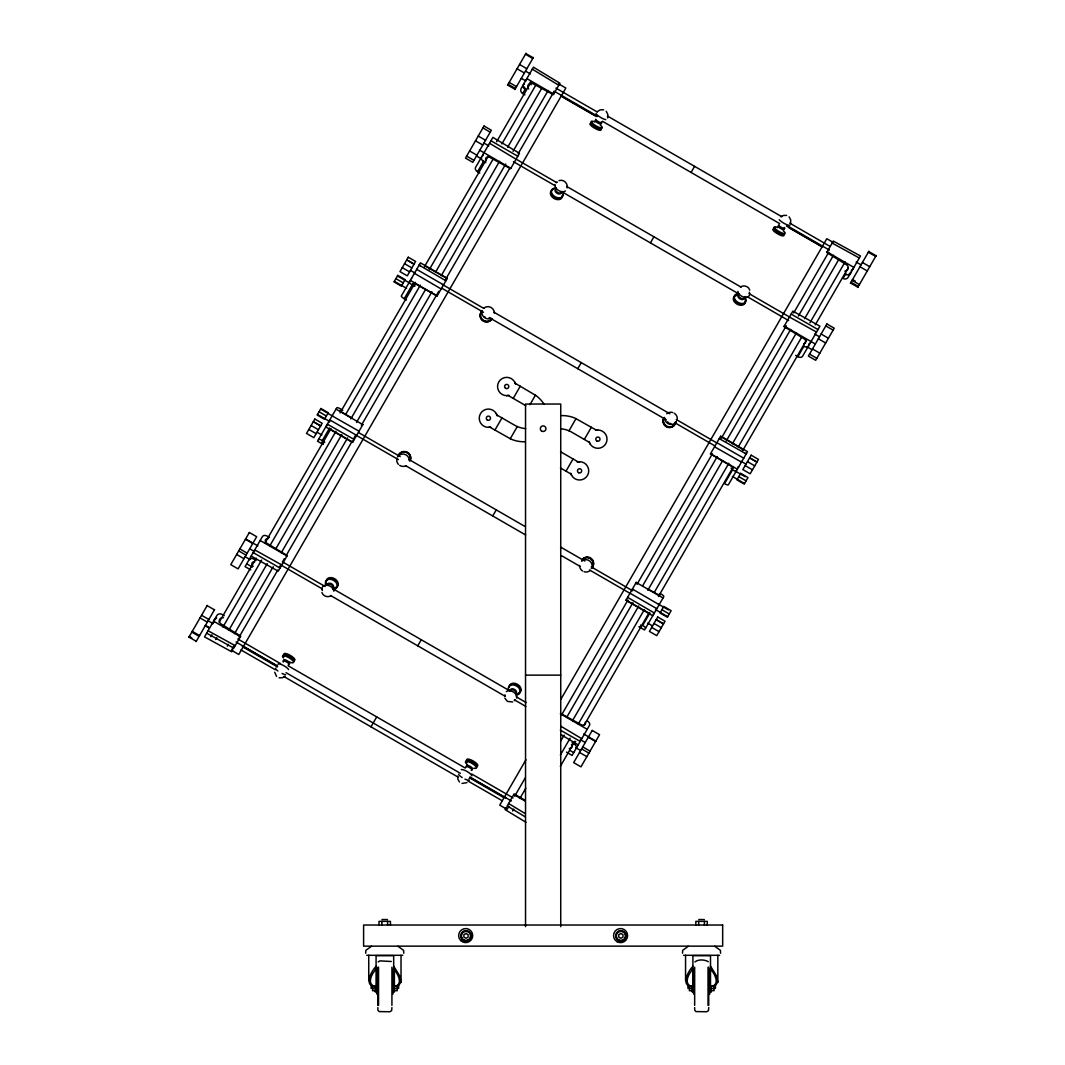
<?xml version="1.0" encoding="UTF-8"?>
<svg xmlns="http://www.w3.org/2000/svg" width="1065" height="1065" viewBox="0 0 1065 1065"><rect width="100%" height="100%" fill="white"/><g stroke="black" fill="none" stroke-linecap="round" stroke-linejoin="round"><path stroke-width="1.5" d="M457.684 776.185L457.83 779.034L459.454 782.003M567.099 187.919C568.231 183.42 563.491 178.933 559.058 180.611M276.967 667.023L277.246 665.758M607.662 117.949L607.796 114.301L606.185 111.266M790.576 223.557L790.723 219.896L789.098 216.861M401.026 955.305L401.026 982.143L398.403 985.644L393.677 986.856L393.677 955.664L376.078 955.664L376.078 986.869C363.298 986.47 370.94 971.48 376.078 966.341M717.837 955.305L717.837 982.143L715.214 985.644L710.501 986.856L710.501 955.664L692.902 955.664L692.902 986.869C680.109 986.47 687.764 971.48 692.902 966.341M403.768 953.255L403.595 950.353L397.99 946.292M720.579 953.255L720.419 950.353L714.815 946.292M188.771 637.416L207.289 605.346M507.512 85.333L526.03 53.25M196.08 641.636L214.597 609.566M514.834 89.553L533.352 57.47M318.462 439.539A3.874 1.105 30 0 1 322.362 440.524L329.591 427.997M406.471 300.011L404.234 298.719L413.034 283.476M479.796 173.009L477.559 171.718L483.683 161.095M524.925 94.838L522.689 93.547L525.684 88.355M210.843 636.71L211.935 634.833M219.164 622.306L256.212 558.14M264.865 543.15L330.962 428.663M340.068 412.901L415.457 282.318M424.429 266.769L488.436 155.916M496.583 141.805L531.169 81.899M215.729 639.533L216.807 637.655M222.944 627.032L261.631 560.03M269.738 545.972L335.981 431.245M345.766 414.285L420.329 285.14M429.315 269.591L493.321 158.725M501.868 143.921L536.041 84.721M228.735 630.374L267.248 563.665M275.555 549.274L341.772 434.587M350.838 418.878L425.507 289.56M435.465 272.307L499.538 161.321M507.659 147.263L541.845 88.062M227.311 646.215L228.389 644.338M234.526 633.715L273.212 566.713M281.32 552.655L347.563 437.928M356.522 422.406L431.911 291.823M441.256 275.649L505.715 164.01M513.037 151.31L548.155 90.498M234.194 645.563L231.478 650.262L238.8 654.482L565.835 88.036L558.513 83.816M239.066 637.136L277.792 570.055M279.429 567.219L281.067 564.383M282.704 561.548L284.342 558.712M285.979 555.877L352.329 440.937M353.966 438.101L355.603 435.265M361.341 425.348L438.727 291.304M445.316 279.895L509.895 168.03M518.109 153.813L553.88 91.843M232.836 649.783L231.691 651.78L204.533 636.87L216.781 615.65A3.874 3.714 30 0 1 221.986 614.372L224.222 615.663M362.912 424.482L352.568 442.414L325.744 426.932M494.919 430.114L501.961 417.919M513.223 398.403L520.266 386.209M510.241 438.767L517.297 426.546M529.944 404.66L535.429 395.155M370.993 726.836L376.73 716.905M417.76 645.843L421.274 639.759M492.736 515.966L496.25 509.895M577.763 368.703L581.277 362.632M650.409 242.873L653.923 236.789M691.079 172.437L694.593 166.366M568.976 430.819L576.032 418.598M566.008 471.156L573.05 458.962M584.312 439.446L591.355 427.251M525.977 759.731L499.751 805.153L507.073 809.373L508.857 806.272M560.802 699.412L826.786 238.706L832.883 242.221M506.434 807.243L505.063 809.613L525.977 822.3M636.284 582.315L625.94 600.247L652.765 615.743M514.648 796.247L525.311 777.783M561.561 714.988L627.924 600.048M636.99 584.339L712.392 453.757M721.364 438.208L786.303 325.73M793.691 312.924L828.703 252.299M512.651 810.971L513.743 809.081M519.88 798.457L525.804 788.207M566.673 717.397L632.916 602.684M642.701 585.723L717.264 456.579M726.237 441.03L790.683 329.404M798.391 316.065L833.496 255.254M560.856 740.854L564.184 735.09M572.491 720.699L638.707 606.025M647.773 590.316L722.443 460.985M732.4 443.746L796.474 332.746M804.594 318.701L838.767 259.487M560.403 755.018L570.148 738.152M578.255 724.093L644.352 609.606M654.283 592.406L728.846 463.262M738.191 447.087L801.839 336.846M809.972 322.748L845.077 261.937M560.35 766.361L574.847 741.253M583.953 725.505L649.237 612.415M658.45 596.467L732.906 467.495M742.704 450.535L806.711 339.668M815.258 324.852L848.299 267.635M576.152 748.442A3.874 2.809 30 0 0 574.208 744.076L575.659 741.546M649.916 612.934L642.688 625.461A3.874 1.105 30 0 1 645.483 628.35M732.627 469.678L724.559 483.656A3.874 0.905 30 0 0 728.354 484.815L747.497 451.666L720.659 436.184L710.435 453.89L730.457 465.685A3.515 0.998 30 0 1 733.026 468.028A3.515 0.998 30 0 1 731.056 468.174M795.648 355.364L797.885 356.655L804.008 346.032M846.009 273.292L843.014 278.484A3.874 3.714 30 0 0 848.219 277.206L860.467 255.986L833.309 241.076L826.706 252.512L846.489 264.719A3.515 3.421 30 0 1 846.555 270.683M850.402 283.29L868.92 251.207M857.711 287.51L876.229 255.44M378.128 961.935L379.952 960.87L391.308 961.495M694.939 961.935C698.161 959.126 704.804 959.512 708.305 961.695M376.078 969.323C371.579 973.53 365.894 985.511 376.078 986.483M692.902 969.323C688.403 973.53 682.718 985.511 692.902 986.483M597.132 111.705L600.301 109.855L603.682 109.775M470.677 777.623L468.959 778.874M284.981 676.328L282.518 677.713L279.07 677.819M371.459 946.292L365.854 950.353L365.681 953.255M688.27 946.292L682.665 950.353L682.505 953.255M780.672 216.754L783.214 215.463L786.596 215.383M466.936 782.655L461.997 783.427M331.242 595.654C328.033 597.891 323.041 596.307 321.91 592.499M740.455 286.938C743.676 284.714 748.722 286.272 749.773 290.133M512.638 701.995L507.393 701.382L504.823 698.107M393.677 986.47C403.888 985.524 398.137 973.543 393.677 969.257M710.501 986.47C720.712 985.524 714.948 973.543 710.501 969.257M488.609 427.358L489.833 427.171L511.027 439.126A33.161 33.161 0 0 0 524.739 441.775M597.665 429.994L596.44 430.193L575.246 418.239A33.161 33.161 0 0 0 561.535 415.59M506.487 395.661L508.151 395.474L525.737 405.632M579.786 461.704L578.122 461.89L560.536 451.733M525.538 675.143L560.736 675.143M381.976 919.534L387.474 919.534M698.8 919.534L704.298 919.534M366.693 955.305L402.743 955.305M683.517 955.305L719.567 955.305M375.373 969.403L376.784 969.403L376.784 994.084M692.197 969.403L693.608 969.403L693.608 994.084M711.207 969.403L709.796 969.403L709.796 994.084M375.373 986.856L376.784 986.856M392.972 986.856L394.383 986.856M692.197 986.856L693.608 986.856M709.796 986.856L711.207 986.856M372.564 988.52L375.373 988.52M394.383 988.52L397.205 988.52M689.375 988.52L692.197 988.52M711.207 988.52L714.016 988.52M376.784 990.65L372.564 990.716L372.564 985.591M392.972 990.65L397.205 990.716L397.205 985.591M693.608 990.65L689.375 990.716L689.375 985.591M709.796 990.65L714.016 990.716L714.016 985.591M392.972 990.916L394.383 990.916M375.373 991.435L376.784 991.595M392.972 991.595L394.383 991.435M692.197 991.435L693.608 991.595M709.796 991.595L711.207 991.595M376.784 991.874L375.373 991.928L375.373 985.591M392.972 991.928L394.383 991.928L394.383 969.403L392.972 969.403L392.972 994.084M693.608 991.928L692.197 991.874L692.197 985.591M709.796 991.928L711.207 991.928L711.207 985.591M490.952 140.766L517.79 156.249M580.225 741.4L560.336 730.124M791.162 314.082L817.987 329.578M832.164 243.073L859.322 257.983M280.015 568.071L253.19 552.589M416.695 269.378L443.533 284.874M208.061 630.76L235.219 645.683M206.65 633.182L233.807 648.106L240.743 636.111L220.961 623.904A3.515 3.381 30 0 1 223.49 617.7M789.458 317.024L816.536 332.08M647.427 588.745L656.493 593.791A3.515 0.825 30 0 0 659.568 594.976A3.515 0.825 30 0 0 659.355 593.831M656.839 608.701L630.001 593.205M254.748 549.899L281.812 564.982M251.167 556.09L278.231 571.173L287.244 555.557L267.368 543.523A3.515 2.423 30 0 1 265.318 540.274A3.515 2.423 30 0 1 268.1 538.73M250.768 569.828L245.07 566.647L262.469 536.507A3.874 2.663 30 0 1 267.155 536.134L269.392 537.426M716.905 442.707L743.729 458.19M356.629 435.372L329.804 419.89M719.261 438.607L746.192 453.93M714.535 446.794L741.466 462.117M332.12 415.869L359.025 431.219M327.328 424.176L354.232 439.526M525.844 53.57L533.166 57.79M868.734 251.54L876.042 255.76M525.484 54.209L532.766 58.495M868.321 252.245L875.683 256.399M519.534 64.499L526.856 68.732M862.424 262.469L869.732 266.689M607.423 116.032L781.763 216.688M555.877 88.102L597.252 111.985M789.751 223.131L829.715 246.201M525.484 71.089L530.37 73.911M856.18 262.017L861.053 264.826M517.071 68.772L524.393 72.992M859.961 266.743L867.269 270.963M554.106 91.151L596.919 115.859M787.993 226.179L829.382 250.075M561.109 95.89L596.999 116.604M786.463 226.006L822.353 246.721M562.227 96.848L595.055 115.805M788.979 227.764L821.807 246.707M602.471 121.29L779.673 223.597M526.856 78.597L553.68 94.079M827.052 251.912L853.877 267.408M521.317 78.317L524.978 80.434M854.929 281.08L852.493 279.669L854.889 281.133M509.203 82.404L516.512 86.638M852.08 280.375L859.402 284.595M508.112 84.295L515.433 88.515M850.988 282.252L858.31 286.485M507.659 85.067L514.981 89.3M850.549 283.037L857.884 287.217M482.938 127.907L490.206 132.206M825.774 325.943L833.136 330.097M566.753 186.468L741.094 287.124M478.225 136.054L485.547 140.274M821.115 334.011L828.424 338.244M516.592 159.431L556.542 182.501M749.054 293.634L789.005 316.704M483.936 143.069L488.808 145.892M814.618 333.997L819.491 336.806M513.41 161.654L554.785 185.536M747.284 296.682L788.672 320.578M475.483 140.806L482.804 145.026M818.373 338.763L825.681 342.997M563.239 192.552L739.017 294.033M479.782 150.272L510.827 168.297M784.199 326.13L815.337 344.008M469.612 150.977L476.934 155.197M812.489 348.934L819.81 353.167M476.481 155.983L481.353 158.792M807.164 346.91L812.049 349.719M485.76 162.665L483.523 161.374A3.874 2.809 30 0 1 481.58 157.008M466.643 156.129L473.965 160.349M809.52 354.086L816.842 358.306M447.194 278.524L426.972 267.075A3.515 0.998 30 0 0 424.669 266.09M720.566 436.357L740.588 448.152A3.515 0.998 30 0 1 742.971 450.109M749.627 457.817L756.949 462.037L749.6 457.883M494.107 312.298L669.872 413.779M442.454 284.528L483.843 308.424M676.342 419.557L717.73 443.453M404.54 263.681L411.862 267.901M747.43 461.638L754.739 465.858M442.121 288.402L483.51 312.298M674.584 422.605L714.535 445.676M410.438 270.377L415.31 273.199M741.12 461.305L745.993 464.114M489.168 317.556L666.357 419.863M402.264 267.635L409.572 271.868M745.141 465.605L752.462 469.825M410.331 280.401L437.169 295.884M710.541 453.717L737.366 469.212M397.458 275.955L409.626 283.024M735.436 471.129L739.097 473.246M740.335 473.925L745.234 476.694M414.431 286.219L412.195 284.927A3.874 1.105 30 0 1 409.386 282.039M395.9 278.657L403.222 282.877M738.777 476.614L746.099 480.834M394.356 281.32L406.577 288.322M732.387 476.428L744.528 483.55M560.443 467.948L571.093 474.085L571.546 475.243M342.823 410.238L340.6 408.947A3.874 0.905 30 0 0 336.793 407.788L317.503 441.19L323.161 444.438M336.007 409.146L362.832 424.629M636.204 582.462L663.042 597.958M409.08 459.561L524.832 526.39M560.549 547.024L584.845 561.042M320.592 409.093L326.715 412.568M327.887 413.353L332.773 416.162M658.569 604.268L668.367 609.832M358.812 432.71L400.2 456.592M591.275 566.913L632.65 590.809M319.034 411.782L326.356 416.016M661.911 609.752L669.233 613.972M355.63 434.933L398.443 459.641M589.517 569.961L629.468 593.032M317.476 414.498L329.711 421.46M655.521 609.566L667.662 616.688M405.565 465.645L525.604 534.949M561.335 555.571L579.906 566.3M352.648 442.281L332.613 430.513A3.515 0.825 30 0 1 331.135 429.541M626.02 600.101L646.229 611.576A3.515 0.825 30 0 0 647.8 612.362M320.645 425.907L313.323 421.673L320.605 425.973M311.113 425.494L318.435 429.728M654.003 623.464L661.312 627.684M316.997 432.204L321.883 435.013M647.693 623.118L652.565 625.94M308.837 429.461L316.145 433.681M651.713 627.418L659.022 631.652M322.362 440.524L324.599 441.815M638.894 626.726L644.538 629.987L663.814 596.6A3.874 0.905 30 0 0 660.912 593.884M560.616 713.39L580.984 724.586A3.515 2.423 30 0 0 584.539 724.919A3.515 2.423 30 0 0 585.204 722.256M260.166 540.488L287.004 555.983M560.376 713.816L587.201 729.299M332.666 588.599L509.869 690.905M257.876 545.879L245.616 538.957M583.687 733.985L588.559 736.807M588.492 736.927L595.814 741.147M245.429 539.263L252.751 543.496M588.319 737.233L595.628 741.453M282.371 561.801L325.184 586.522M516.259 696.843L526.243 702.607M280.614 564.849L322.003 588.745M514.502 699.891L525.91 706.481M249.703 548.781L254.575 551.59M330.589 595.508L504.93 696.164M580.385 739.696L585.257 742.518M239.865 548.914L247.173 553.148M582.741 746.885L590.063 751.105M256.119 560.416L253.883 559.125A3.874 2.809 30 0 0 249.13 559.631M571.972 742.784L574.208 744.076M238.706 550.911L246.028 555.131M581.596 748.881L588.905 753.101M245.096 556.742L249.969 559.564M575.779 747.67L580.665 750.492M236.656 554.479L243.965 558.699M579.533 752.449L586.842 756.669M246.694 563.824L252.352 567.086M569.495 750.199L573.729 752.636M207.116 605.626L214.451 609.819M525.245 800.374L514.115 793.944L507.18 805.939L525.311 816.922M213.572 621.201L240.397 636.697M513.769 794.53L525.072 801.053M201.551 615.277L208.873 619.497M288.122 665.758L465.325 768.065M208.114 620.802L213 623.611M237.814 638.973L280.627 663.695M471.702 774.002L513.09 797.898M200.02 617.913L207.342 622.146M236.057 642.022L277.446 665.918M469.945 777.051L511.333 800.947M241.795 645.643L277.685 666.357M470.024 777.41L505.902 798.124M205.465 625.395L209.126 627.498M242.753 646.908L277.007 666.677M469.505 777.823L503.758 797.592M205.239 625.781L208.9 627.884M286.046 672.667L460.386 773.323M240.996 649.956L275.249 669.725M467.748 780.871L502.001 800.64M283.822 676.501L458.163 777.157M192.259 631.359L199.581 635.592M191.833 632.104L199.128 636.364M189.317 636.457L191.767 637.868M188.958 637.096L196.266 641.316M632.397 589.052L659.155 604.68M627.605 597.359L654.363 612.987M419.157 265.118L445.889 280.774M414.431 273.306L441.163 288.961M560.776 726.157L581.77 738.711M561.401 734.863L578.202 744.901M489.514 143.269L516.086 159.191M351.783 418.066L342.877 412.727A3.515 0.825 30 0 1 340.241 410.504A3.515 0.825 30 0 1 342.118 410.518M566.5 752.116L572.091 755.458L589.504 725.318A3.874 2.663 30 0 0 587.481 721.072M532.287 69.172L558.779 85.24M508.591 803.516L525.325 813.66M710.501 966.141L716.332 975.567L717.837 982.143M393.677 966.141L399.508 975.567L401.026 982.143M276.541 676.395L274.73 672.255M590.063 443.905L589.384 442.374L571.798 432.217A31.484 28.822 -60 0 0 569.163 430.886L568.257 430.513A26.412 26.412 0 0 0 560.603 428.756M496.21 413.46L496.889 414.991L514.475 425.135A31.484 28.822 -60 0 0 517.111 426.466L518.016 426.852A26.412 26.412 0 0 0 525.671 428.596M514.728 382.109L515.18 383.267L536.134 395.647A33.161 33.161 0 0 1 544.255 404.474M715.427 984.486L715.427 988.427M708.744 967.233L708.744 1005.387M708.744 1007.557L708.451 1010.685L706.627 1011.75L695.964 1011.59L694.726 1010.179L694.66 1007.557M708.039 967.233L708.039 1005.387M707.266 925.032L707.266 921.371L695.831 921.371L695.831 925.032M704.404 921.371L704.404 925.032M698.68 921.371L698.68 925.032M694.66 967.233L694.66 1005.387M687.977 984.486L687.977 988.427M685.554 955.292L685.554 980.479M560.736 926.657L560.736 404.034L525.538 404.034L525.538 926.657M398.616 984.486L398.616 988.427M391.92 967.233L391.92 1005.387M391.92 1007.557L391.64 1010.685L389.803 1011.75L379.14 1011.59L377.915 1010.179L377.835 1007.557M390.442 925.032L390.442 921.371L379.007 921.371L379.007 925.032M387.593 921.371L387.593 925.032M381.869 921.371L381.869 925.032M378.541 967.233L378.541 1005.387M377.835 967.233L377.835 1005.387M371.153 984.486L371.153 988.427M368.743 955.292L368.743 980.479M653.324 613.733A3.874 0.905 30 0 1 653.551 614.385M398.456 455.687A6.337 6.164 30 0 1 407.083 452.066A6.337 6.164 30 0 1 409.812 461.052M398.124 456.259A6.337 6.164 30 0 1 405.978 452.319A6.337 6.164 30 0 1 410.158 460.173M398.283 455.966A6.337 6.164 30 0 1 406.151 452.039A6.337 6.164 30 0 1 410.331 459.88M405.951 465.751A6.337 6.164 30 0 1 399.655 465.392M398.39 464.327A6.337 6.164 30 0 1 396.979 458.256M397.658 456.792A6.337 6.164 30 0 1 409.279 460.573M582.049 559.831A6.337 6.164 30 0 1 591.381 558.553A6.337 6.164 30 0 1 591.674 567.885M581.889 560.123A6.337 6.164 30 0 1 591.221 558.845A6.337 6.164 30 0 1 591.514 568.178M581.716 560.403A6.337 6.164 30 0 1 591.062 559.125A6.337 6.164 30 0 1 591.355 568.457M590.196 570.454A6.337 6.164 30 0 1 584.073 571.705M582.568 571A6.337 6.164 30 0 1 579.613 565.448M581.61 561.175A6.337 6.164 30 0 1 591.927 567.765M330.576 429.062A3.515 0.825 30 0 1 330.177 428.636M326.516 425.574A3.874 0.905 30 0 1 327.488 425.494M285.646 674.717A6.337 1.478 30 0 1 282.065 673.493M277.925 671.003A6.337 1.478 30 0 1 275.595 668.208M469.226 780.286A6.337 1.478 30 0 1 464.979 779.101M462.13 777.503A6.337 1.478 30 0 1 458.576 774.295M214.371 619.817A3.874 3.767 30 0 1 215.769 618.446M216.208 618.232A3.874 3.767 30 0 1 216.688 618.086M212.188 623.677A3.874 3.767 30 0 1 213.746 622.506M655.574 610.298A3.874 1.105 30 0 1 655.614 610.804M640.491 625.035A3.515 0.998 30 0 1 640.331 626.766M328.579 422.006A3.874 1.105 30 0 1 329.618 421.82M322.961 443.719A3.515 0.998 30 0 1 321.963 441.988A3.515 0.998 30 0 1 324.612 442.547M736.421 470.85A3.874 1.105 30 0 1 732.507 469.865M746.538 453.317A3.874 1.105 30 0 1 744.794 453.317M491.657 319.3A6.337 6.071 30 0 1 482.352 320.512A6.337 6.071 30 0 1 482.006 311.273M491.857 318.954A6.337 6.071 30 0 1 482.552 320.152A6.337 6.071 30 0 1 482.205 310.927M492.057 318.608A6.337 6.071 30 0 1 482.751 319.806A6.337 6.071 30 0 1 482.405 310.581M491.098 318.275A6.337 6.071 30 0 1 482.099 310.794M483.803 308.158A6.337 6.071 30 0 1 494.386 313.163M485.281 317.343A3.515 3.381 30 0 1 484.575 316.758M675.503 421.886A6.337 6.071 30 0 1 667.436 427.305A6.337 6.071 30 0 1 663.894 418.079M675.703 421.54A6.337 6.071 30 0 1 667.635 426.959A6.337 6.071 30 0 1 664.094 417.733M675.636 422.778A6.337 6.071 30 0 1 667.063 426.306A6.337 6.071 30 0 1 664.294 417.387M676.368 421.78A6.337 6.071 30 0 1 664.76 417.973M666.73 413.766A6.337 6.071 30 0 1 672.827 412.554M674.318 413.273A6.337 6.071 30 0 1 677.034 420.342M670.83 423.457A3.515 3.381 30 0 1 669.033 423.338M668.208 422.938A3.515 3.381 30 0 1 667.502 422.352M668.407 422.592A3.515 3.381 30 0 1 667.702 422.006M415.07 285.859A3.515 0.998 30 0 1 413.393 283.623A3.515 0.998 30 0 1 416.841 284.621L437.063 296.057L447.287 278.351L420.462 262.855L401.332 296.003A3.874 0.905 30 0 0 404.234 298.719M420.103 265.744A3.874 1.105 30 0 1 419.517 264.506M845.716 271.016A3.515 3.421 30 0 1 844.811 271.122M850.629 273.039A3.874 3.767 30 0 1 845.397 274.357M853.092 268.766A3.874 3.767 30 0 1 851.255 270.35M600.62 129.171A6.337 1.478 30 0 1 595.122 128.479A6.337 1.478 30 0 1 590.396 123.54M601.299 127.986A6.337 1.478 30 0 1 595.095 126.895A6.337 1.478 30 0 1 591.86 122.395M600.354 125.204A6.337 1.478 30 0 1 600.301 127.773A6.337 1.478 30 0 1 591.954 122.834A6.337 1.478 30 0 1 594.909 121.982M601.352 121.836A3.515 0.825 30 0 1 599.475 122.275A3.515 0.825 30 0 1 595.801 119.227M605.785 119.626A6.337 1.478 30 0 1 599.861 116.977A6.337 1.478 30 0 1 596.041 113.449M600.673 123.021A3.515 0.825 30 0 1 600.101 123.979A3.515 0.825 30 0 1 595.947 121.69A3.515 0.825 30 0 1 595.801 120.332M783.534 234.779A6.337 1.478 30 0 1 777.317 233.674A6.337 1.478 30 0 1 774.095 229.188M784.213 233.594A6.337 1.478 30 0 1 778.009 232.489A6.337 1.478 30 0 1 774.788 228.003M783.268 230.812A6.337 1.478 30 0 1 783.214 233.368A6.337 1.478 30 0 1 774.867 228.429A6.337 1.478 30 0 1 777.823 227.591M784.266 227.444A3.515 0.825 30 0 1 781.99 227.697A3.515 0.825 30 0 1 778.954 224.728M783.587 228.629A3.515 0.825 30 0 1 782.802 229.521A3.515 0.825 30 0 1 778.528 226.978A3.515 0.825 30 0 1 779.3 226.1M789.924 225.101A6.337 1.478 30 0 1 784.932 223.81A6.337 1.478 30 0 1 779.261 219.656M528.719 89.021A3.515 3.421 30 0 1 532.873 83.656L553.334 94.679L559.937 83.243L533.445 67.175L521.198 88.395A3.874 3.714 30 0 0 522.689 93.547M525.072 89.42A3.874 3.767 30 0 1 523.594 84.228M531.182 84.747A3.515 3.421 30 0 1 530.13 82.298M525.604 81.353A3.874 3.767 30 0 1 526.07 79.955M738.631 467.016A3.874 0.905 30 0 1 737.659 467.096M411.596 278.484A3.874 0.905 30 0 1 411.596 278.218M406.364 299.252A3.515 0.825 30 0 1 405.792 298.772M405.193 298A3.515 0.825 30 0 1 405.193 297.761M326.356 581.676A6.337 4.593 30 0 1 331.295 577.616A6.337 4.593 30 0 1 338.044 582.781A6.337 4.593 30 0 1 334.277 587.747M326.196 583.846A6.337 4.593 30 0 1 329.804 578.428A6.337 4.593 30 0 1 337.405 583.167A6.337 4.593 30 0 1 333.798 588.586M325.717 584.685A6.337 4.593 30 0 1 329.325 579.267A6.337 4.593 30 0 1 336.926 584.006A6.337 4.593 30 0 1 333.318 589.424M322.322 590.556A6.337 4.593 30 0 1 322.069 587.973M322.549 586.868A6.337 4.593 30 0 1 329.005 585.657A6.337 4.593 30 0 1 333.851 591.208M326.875 585.005A3.515 2.556 30 0 1 331.282 584.738A3.515 2.556 30 0 1 332.852 588.732M327.048 585.484A3.515 2.556 30 0 1 331.361 583.673A3.515 2.556 30 0 1 332.866 588.373M509.27 687.284A6.337 4.593 30 0 1 517.75 684.449A6.337 4.593 30 0 1 518.575 693.089M508.87 686.872A6.337 4.593 30 0 1 518.575 686.286A6.337 4.593 30 0 1 516.711 694.194M508.631 690.293A6.337 4.593 30 0 1 512.238 684.875A6.337 4.593 30 0 1 519.84 689.614A6.337 4.593 30 0 1 516.232 695.032M515.367 700.064A6.337 4.593 30 0 1 514.222 700.65M505.236 696.164A6.337 4.593 30 0 1 504.916 694.846M506.314 691.598A6.337 4.593 30 0 1 513.397 691.997A6.337 4.593 30 0 1 516.698 698.081M509.789 690.613A3.515 2.556 30 0 1 513.796 690.12A3.515 2.556 30 0 1 516.032 693.714M510.015 690.386A3.515 2.556 30 0 1 514.688 689.508A3.515 2.556 30 0 1 515.779 693.981M803.795 343.649A3.515 2.556 30 0 0 805.846 341.625A3.515 2.556 30 0 0 803.809 338.63L783.947 326.569L792.853 311.14L819.93 326.196L802.571 356.282A3.874 2.663 30 0 1 797.885 356.655M808.601 345.819A3.874 2.809 30 0 1 803.849 346.311M562.134 195.827A6.337 4.367 30 0 1 554.546 198.782A6.337 4.367 30 0 1 551.683 190.582M562.639 194.948A6.337 4.367 30 0 1 554.332 197.491A6.337 4.367 30 0 1 553.321 189.157M562.799 192.778A6.337 4.367 30 0 1 559.365 197.904A6.337 4.367 30 0 1 551.75 193.178A6.337 4.367 30 0 1 555.198 188.052M561.801 192.179A3.515 2.423 30 0 1 557.075 192.073A3.515 2.423 30 0 1 556.276 188.012M565.422 190.954A6.337 4.367 30 0 1 558.419 190.409A6.337 4.367 30 0 1 555.025 184.498M556.289 182.621A6.337 4.367 30 0 1 557.408 182.075M561.535 192.485A3.515 2.423 30 0 1 556.569 192.965A3.515 2.423 30 0 1 556.383 188.598M745.047 301.435A6.337 4.367 30 0 1 740.255 305.242A6.337 4.367 30 0 1 733.479 300.13A6.337 4.367 30 0 1 737.087 295.431M745.207 299.265A6.337 4.367 30 0 1 742.238 304.364A6.337 4.367 30 0 1 734.597 300.516A6.337 4.367 30 0 1 736.235 294.765M744.994 297.122A6.337 4.367 30 0 1 743.197 303.405A6.337 4.367 30 0 1 734.863 299.212A6.337 4.367 30 0 1 738.112 293.66M744.715 297.787A3.515 2.423 30 0 1 740.774 298.173A3.515 2.423 30 0 1 738.484 294.659M744.994 296.536A3.515 2.423 30 0 1 744.954 297.202M744.475 297.415A3.515 2.423 30 0 1 740.268 299.052A3.515 2.423 30 0 1 738.671 294.499M749.148 295.737A6.337 4.367 30 0 1 742.811 296.762A6.337 4.367 30 0 1 737.885 291.317M749.294 292.196A6.337 4.367 30 0 1 749.587 294.686M486.292 160.815A3.515 2.556 30 0 1 486.306 157.5A3.515 2.556 30 0 1 490.193 157.567L510.574 168.736L519.48 153.307L492.909 137.398L475.536 167.471A3.874 2.663 30 0 0 477.559 171.718M809.773 343.542A3.874 2.663 30 0 1 808.721 344.022M810.225 343.01A3.874 2.663 30 0 1 810.026 343.303M482.978 155.61A3.874 2.663 30 0 1 483.204 154.199M283.849 654.19A6.337 1.797 30 0 1 291.264 655.973A6.337 1.797 30 0 1 293.541 660.46M284.062 656.825A6.337 1.797 30 0 1 288.442 655.92A6.337 1.797 30 0 1 293.687 661.605M283.397 657.997A6.337 1.797 30 0 1 285.447 656.12A6.337 1.797 30 0 1 293.168 661.125A6.337 1.797 30 0 1 289.773 662.124M283.436 662.071A3.515 0.998 30 0 1 284.129 660.912A3.515 0.998 30 0 1 288.282 663.189A3.515 0.998 30 0 1 288.322 664.746M277.885 664.227A6.337 1.797 30 0 1 283.037 665.266A6.337 1.797 30 0 1 288.615 669.566M283.769 660.46A3.515 0.998 30 0 1 287.35 660.846A3.515 0.998 30 0 1 289.001 663.575M467.029 760.45A6.337 1.797 30 0 1 473.472 761.142A6.337 1.797 30 0 1 476.454 766.055M466.976 762.434A6.337 1.797 30 0 1 471.356 761.528A6.337 1.797 30 0 1 476.601 767.213M467.242 764.497A6.337 1.797 30 0 1 467.176 761.435A6.337 1.797 30 0 1 475.349 765.895A6.337 1.797 30 0 1 473.992 768.171M466.004 767.239A3.515 0.998 30 0 1 469.585 767.612A3.515 0.998 30 0 1 471.236 770.354M461.291 769.582A6.337 1.797 30 0 1 467.402 771.672A6.337 1.797 30 0 1 471.795 775.839M467.029 766.507A3.515 0.998 30 0 1 469.452 766.015A3.515 0.998 30 0 1 472.367 769.17M213.785 620.842A3.874 3.714 30 0 1 215.609 619.284M571.439 744.635A3.515 2.556 30 0 1 569.229 748.469M253.177 566.287A3.515 2.556 30 0 1 252.006 563.145A3.515 2.556 30 0 1 254.775 561.814M851.215 272.014A3.874 3.714 30 0 1 849.391 273.559M524.552 87.37A3.874 3.714 30 0 1 524.26 86.957M523.74 84.574A3.874 3.714 30 0 1 524.193 83.203M595.561 430.3A9.159 9.159 0 0 1 606.731 436.836A9.159 9.159 0 0 1 600.194 448.006A9.159 9.159 0 0 1 589.025 441.469M577.163 462.024A9.159 9.159 0 0 1 588.399 468.44A9.159 9.159 0 0 1 581.996 479.689A9.159 9.159 0 0 1 570.747 473.273M509.11 395.328A9.159 9.159 0 0 1 497.874 388.925A9.159 9.159 0 0 1 504.278 377.676A9.159 9.159 0 0 1 515.527 384.092M490.712 427.065A9.159 9.159 0 0 1 479.543 420.529A9.159 9.159 0 0 1 486.066 409.359A9.159 9.159 0 0 1 497.248 415.896M249.356 532.487L230.772 564.65L238.094 568.883L256.665 536.707L249.343 532.487M314.841 419.051L306.534 433.442L313.842 437.662L322.163 423.271L314.841 419.051M320.924 408.507L317.157 415.031L324.479 419.264L328.246 412.741L320.924 408.507M397.791 275.382L394.023 281.892L401.345 286.126L405.113 279.602L397.791 275.382M408.268 257.224L399.961 271.615L407.283 275.848L415.59 261.444L408.268 257.224M484.029 126.016L465.498 158.113L472.807 162.333L491.338 130.236L484.029 126.016M592.233 730.444L573.662 762.62L580.971 766.84L599.542 734.677L592.233 730.444M657.717 617.008L649.41 631.412L656.732 635.632L665.039 621.228L657.717 617.008M663.801 606.478L660.034 613.001L667.356 617.221L671.123 610.698L663.801 606.478M740.668 473.339L736.9 479.862L744.222 484.082L747.989 477.559L740.668 473.339M751.158 455.181L742.837 469.585L750.159 473.805L758.466 459.414L751.158 455.181M826.906 323.973L808.375 356.083L815.684 360.303L834.228 328.206L826.906 323.973M465.991 933.459L463.887 934.671L463.887 937.107L465.991 938.332L468.107 937.107L468.107 934.671L465.991 933.459M620.882 933.459L618.765 934.671L618.765 937.107L620.882 938.332L622.985 937.107L622.985 934.671L620.882 933.459M722.669 925.032L363.604 925.032L363.604 946.146L722.669 946.146L722.669 925.032M414.072 264.08L406.75 259.86L414.032 264.147M663.522 623.864L656.2 619.644L663.482 623.93M596.826 440.977A2.117 2.117 0 0 0 599.994 439.153A2.117 2.117 0 0 0 596.826 437.316A2.117 2.117 0 0 0 596.826 440.977M578.521 472.687A2.117 2.117 0 0 0 581.69 470.85A2.117 2.117 0 0 0 578.521 469.026A2.117 2.117 0 0 0 578.521 472.687M505.635 388.339A2.117 2.117 0 0 0 508.804 386.502A2.117 2.117 0 0 0 505.635 384.678A2.117 2.117 0 0 0 505.635 388.339M487.331 420.036A2.117 2.117 0 0 0 490.499 418.212A2.117 2.117 0 0 0 487.331 416.388A2.117 2.117 0 0 0 487.331 420.036M617.061 941.686A7.042 7.042 0 0 0 627.618 935.589A7.042 7.042 0 0 0 617.061 929.492A7.042 7.042 0 0 0 617.061 941.686M618.419 940.155A4.926 4.926 0 0 0 625.807 935.895A4.926 4.926 0 0 0 618.419 931.622A4.926 4.926 0 0 0 618.419 940.155M618.126 940.395A5.285 5.285 0 0 0 626.153 936.029A5.285 5.285 0 0 0 618.352 931.249A5.285 5.285 0 0 0 618.126 940.395M618.592 939.849A4.58 4.58 0 0 0 625.461 935.895A4.58 4.58 0 0 0 618.592 931.928A4.58 4.58 0 0 0 618.592 939.849M460.719 940.568A7.042 7.042 0 0 0 472.487 937.413A7.042 7.042 0 0 0 463.874 928.786A7.042 7.042 0 0 0 460.719 940.568M463.528 940.155A4.926 4.926 0 0 0 470.916 935.895A4.926 4.926 0 0 0 463.528 931.622A4.926 4.926 0 0 0 463.528 940.155M463.235 940.395A5.285 5.285 0 0 0 471.276 936.029A5.285 5.285 0 0 0 463.475 931.249A5.285 5.285 0 0 0 463.235 940.395M463.701 939.849A4.58 4.58 0 0 0 470.57 935.895A4.58 4.58 0 0 0 463.701 931.928A4.58 4.58 0 0 0 463.701 939.849M541.592 431.045A2.822 2.822 0 0 0 545.946 428.836A2.822 2.822 0 0 0 541.859 426.173A2.822 2.822 0 0 0 541.592 431.045"/></g></svg>
